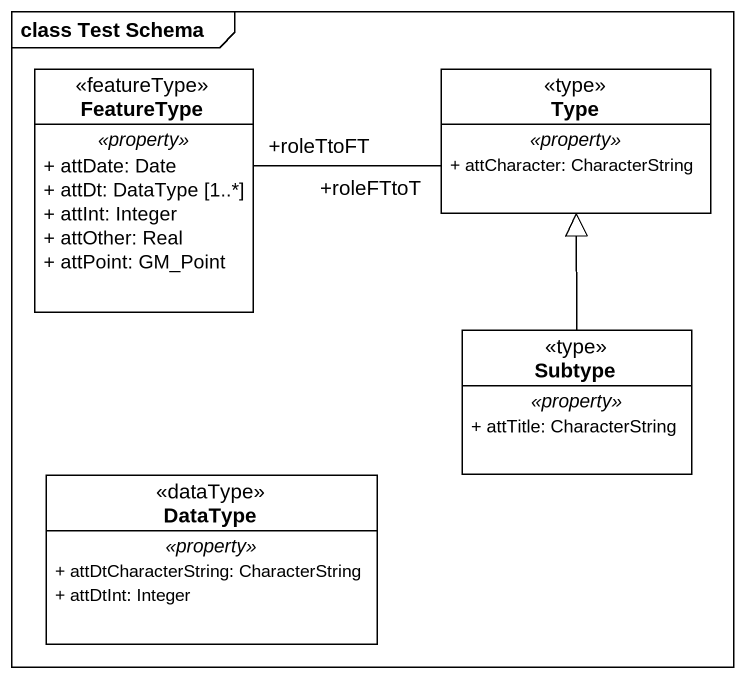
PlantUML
@startuml
mainframe class Test Schema
hide circle
hide empty members
skinparam classAttributeIconSize 0
class FeatureType <<featureType>> {
  .. <<property>> ..
  + attDate: Date
  + attDt: DataType [1..*]
  + attInt: Integer
  + attOther: Real
  + attPoint: GM_Point
}
class Type <<type>> {
  .. <<property>> ..
  + attCharacter: CharacterString
}
class Subtype <<type>> {
  .. <<property>> ..
  + attTitle: CharacterString
}
class DataType <<dataType>> {
  .. <<property>> ..
  + attDtCharacterString: CharacterString
  + attDtInt: Integer
}
FeatureType "+roleTtoFT" -right- "+roleFTtoT" Type
Subtype -up-|> Type
@enduml
